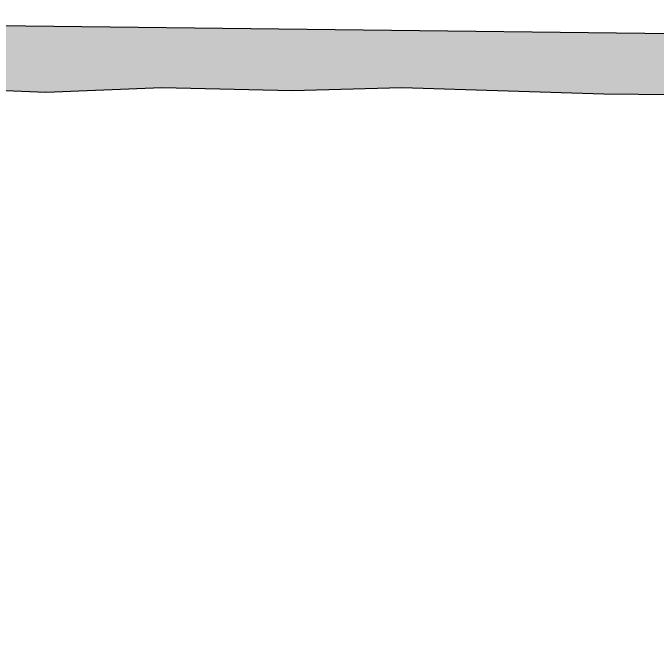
# Model space of a CAD drawing. Header units: millimetres. Extents: x 245 to 515, y 87 to 339.
# Drawn here: x 312.5308 to 313.0013, y 233.279 to 233.7404 of the extents above; entities that cross this region are included whole.
import ezdxf

# ---------------------------------------------------------------- set-up
doc = ezdxf.new("R2010")
doc.units = ezdxf.units.MM
doc.layers.add('çziigi', color=10, linetype='Continuous')

msp = doc.modelspace()

# ---------------------------------------------------------------- hatches: boundary and pattern name
at = {"layer": 'çziigi'}
h = msp.add_hatch(color=256, dxfattribs=at)
h.dxf.hatch_style = 1
h.paths.add_polyline_path([(313.93874, 233.71451), (312.50253, 233.73132), (312.48839, 233.68498), (312.49428, 233.68465), (312.55495, 233.68236), (312.63966, 233.68579), (312.73468, 233.6835), (312.81481, 233.68579), (312.96248, 233.68121), (313.04376, 233.68007), (313.17312, 233.68007), (313.26813, 233.66863), (313.41515, 233.66372), (313.55023, 233.6683), (313.65441, 233.6683), (313.72538, 233.66601), (313.82726, 233.66487), (313.88107, 233.66487), (313.9818, 233.65572), (314.06079, 233.6397), (314.14779, 233.60882), (314.20274, 233.59738), (314.30004, 233.53676), (314.37463, 233.48249), (314.4147, 233.45389), (314.46735, 233.41386), (314.51086, 233.38869), (314.60129, 233.29261), (314.64481, 233.19388), (314.678, 233.171), (314.69632, 233.13554), (314.72036, 233.08864), (314.73295, 233.04403), (314.75814, 233.00057), (314.76042, 232.96131), (314.76843, 232.93157), (314.77759, 232.90526), (314.78217, 232.86866), (314.82338, 232.77944), (314.84254, 232.74985), (314.84145, 232.81614), (314.82201, 232.92541), (314.79181, 233.02994), (314.7519, 233.13016), (314.69684, 233.23166), (314.63429, 233.31895), (314.55011, 233.42155), (314.46922, 233.49483), (314.37863, 233.56057), (314.26215, 233.62091), (314.16294, 233.66509), (314.04107, 233.70389)])
h = msp.add_hatch(color=256, dxfattribs=at)
h.dxf.hatch_style = 1
h.paths.add_polyline_path([(313.5565, 233.71898), (312.96055, 233.72596), (312.96055, 233.68127), (312.96248, 233.68121), (313.04376, 233.68007), (313.17312, 233.68007), (313.26813, 233.66863), (313.41515, 233.66372), (313.54475, 233.66811)])
h.paths.add_polyline_path([(312.96055, 233.72596), (312.74915, 233.72843), (312.74723, 233.68386), (312.81481, 233.68579), (312.96055, 233.68127)])

# ---------------------------------------------------------------- linework, layer by layer
for p, q in [((309.54936, 233.76587), (313.93874, 233.71451)), ((312.55495, 233.68236), (312.49428, 233.68465)), ((312.63966, 233.68579), (312.55495, 233.68236)), ((312.73468, 233.6835), (312.63966, 233.68579)), ((312.81481, 233.68579), (312.73468, 233.6835)), ((312.96248, 233.68121), (312.81481, 233.68579)), ((313.04376, 233.68007), (312.96248, 233.68121))]:
    msp.add_line(p, q, dxfattribs=at)

doc.saveas('drawing.dxf')
